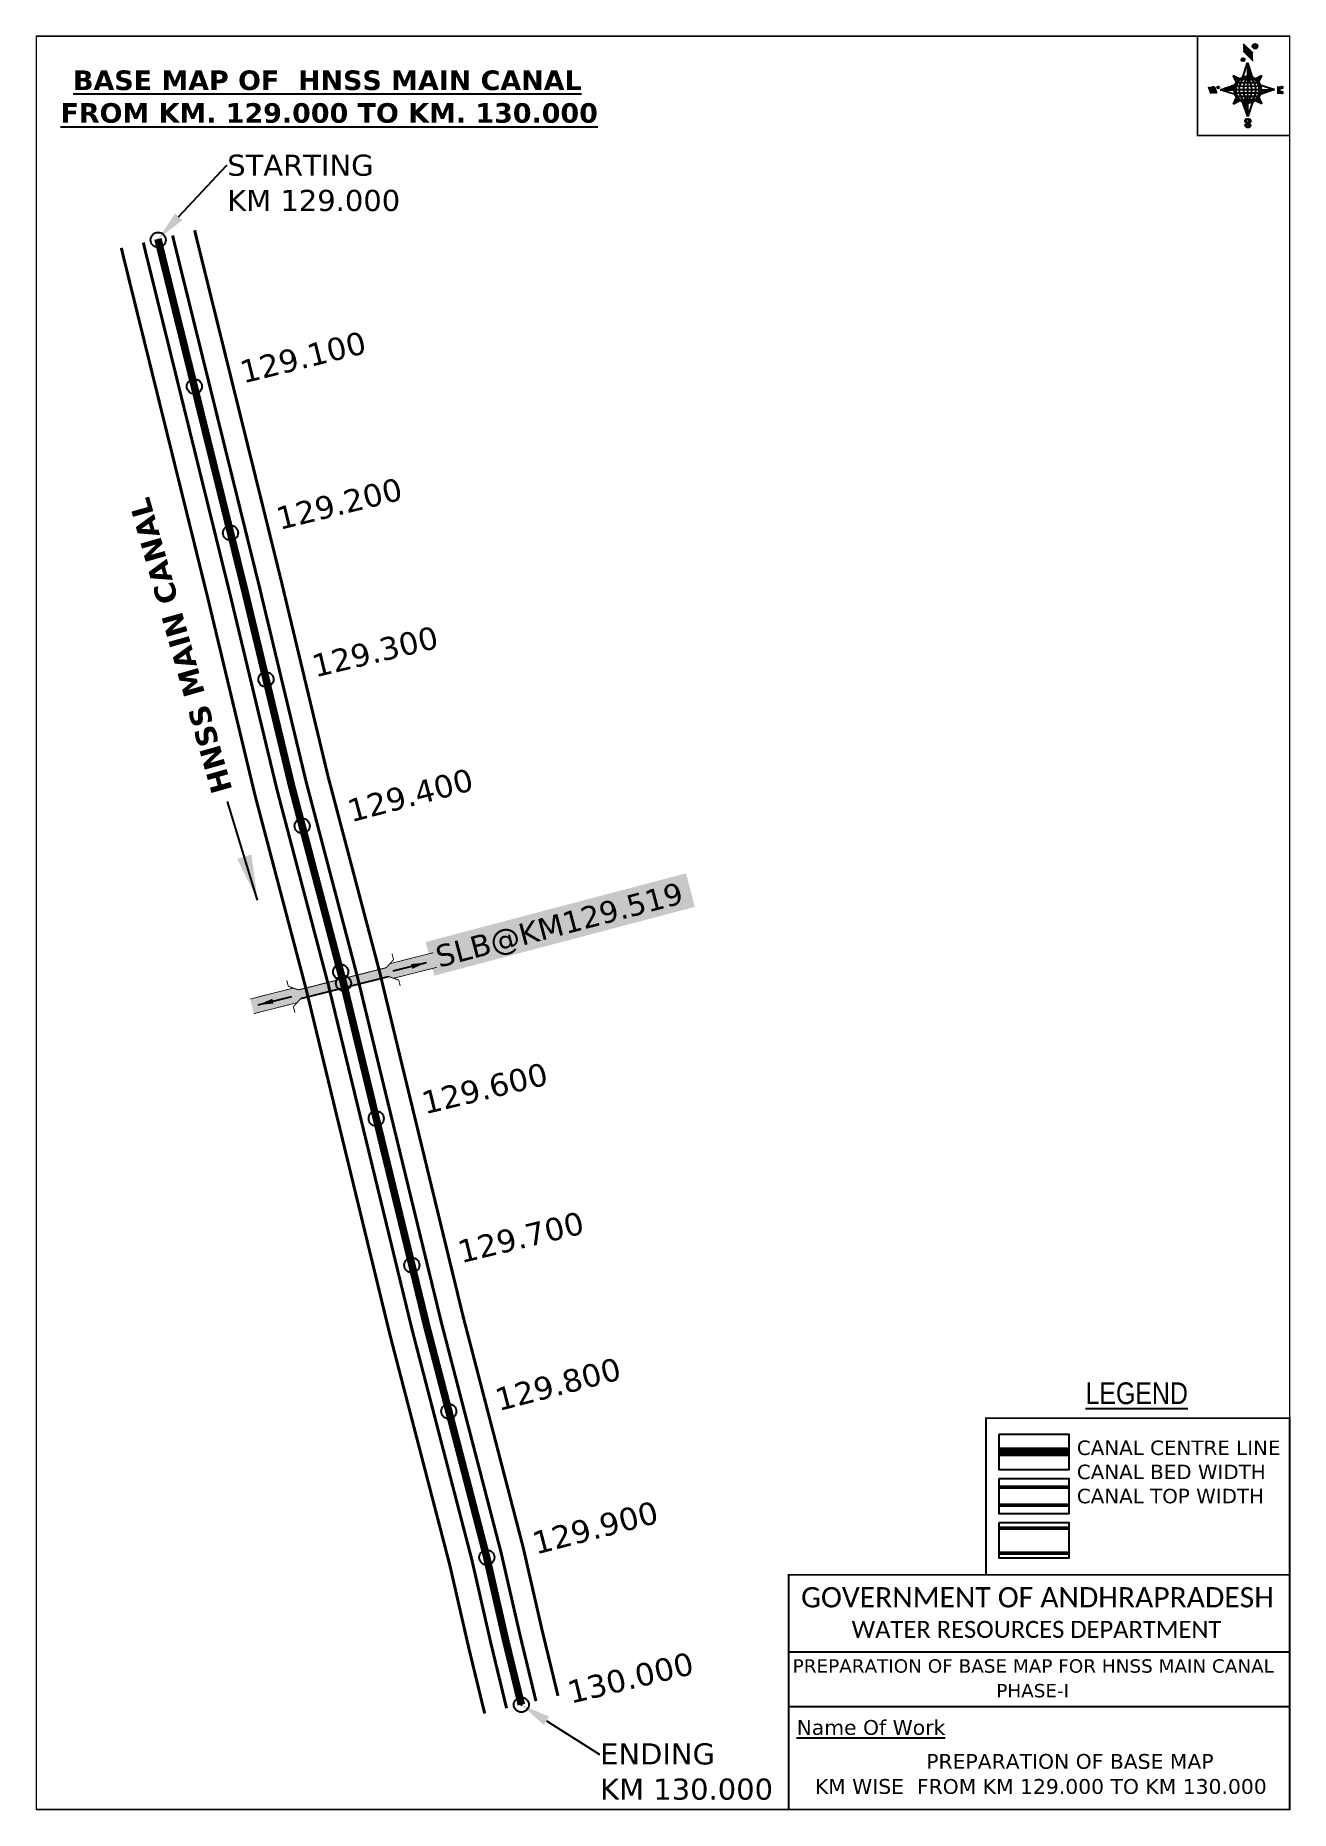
# Model space of a CAD drawing. Header units: inches. Extents: x 763321 to 764153, y 1695044 to 1696220.
import ezdxf
from ezdxf import colors
from ezdxf.entities.mleader import LeaderData, LeaderLine
from ezdxf.enums import TextEntityAlignment as Align
from ezdxf.math import Vec2, Vec3

# ---------------------------------------------------------------- set-up
doc = ezdxf.new("R2010")
doc.units = ezdxf.units.IN
doc.header["$MEASUREMENT"] = 0
doc.header["$PDMODE"] = 32
doc.header["$PDSIZE"] = 10
doc.linetypes.add('ACAD_ISO02W100', pattern=[15, 12, -3])
doc.linetypes.add('HIDDEN2', pattern=[0.1875, 0.125, -0.0625])
for name, color, linetype in [('AQUADUCT', 1, 'Continuous'), ('bord', 1, 'Continuous'), ('CANAL1', 1, 'Continuous'), ('CSMark', 72, 'Continuous'), ('DCBMS', 232, 'Continuous'), ('PAGE', 7, 'Continuous'), ('STRUCTURE', 5, 'Continuous'), ('TEXT', 7, 'Continuous')]:
    doc.layers.add(name, color=color, linetype=linetype)
doc.styles.add('ARIALN', font='ARIALN_1.TTF')
doc.styles.get("Standard").update_dxf_attribs({"font": 'verdana_0.ttf'})
doc.dimstyles.get("Standard").update_dxf_attribs({"dimtxt": 0.18, "dimasz": 0.18, "dimexe": 0.18, "dimexo": 0.0625, "dimgap": 0.09, "dimtad": 0, "dimtih": 1, "dimtoh": 1, "dimdec": 4, "dimzin": 0, "dimdsep": 46, "dimtxsty": 'Standard', "dimcen": 0.09, "dimadec": 0, "dimazin": 0, "dimtfac": 1, "dimtdec": 4, "dimtofl": 0, "dimtmove": 0, "dimatfit": 3, "dimfxl": 0, "dimtolj": 1, "dimtzin": 0, "dimarcsym": 0})
pattern_1 = [(267.297113149, (-8720374.938, 50637915.138), (10.5367255337, -0.497431438), [])]
pattern_2 = [(357.297113149, (-8720374.938, 50637915.138), (0.497431438, 10.5367255337), [])]

# ---------------------------------------------------------------- blocks, each defined once
blk = doc.blocks.new('*X16')
at = {"color": 0, "linetype": 'Continuous'}
for p, q in [((6321.6, 240.5), (6322.3, 241.2)), ((6321.6, 240.3), (6322.3, 241)), ((6321.6, 240.1), (6322.3, 240.8)), ((6321.6, 239.9), (6322.4, 240.7)), ((6321.6, 239.8), (6322.4, 240.6)), ((6321.6, 239.6), (6322.5, 240.5)), ((6321.6, 239.4), (6322.5, 240.3)), ((6321.6, 239.2), (6322.6, 240.2)), ((6321.7, 239.1), (6322.6, 240.1)), ((6321.8, 240.8), (6322.4, 241.4)), ((6321.8, 239), (6322.7, 240)), ((6321.8, 239), (6322.8, 239.9)), ((6321.9, 238.9), (6322.9, 239.8)), ((6322, 238.8), (6323, 239.7)), ((6322.1, 241.3), (6322.4, 241.6)), ((6322.1, 238.7), (6323.1, 239.6)), ((6322.2, 238.6), (6323.1, 239.6)), ((6322.3, 238.5), (6323.2, 239.5)), ((6322.4, 238.5), (6323.3, 239.4)), ((6322.5, 238.4), (6323.4, 239.3)), ((6322.7, 238.4), (6323.6, 239.3)), ((6322.8, 238.3), (6323.7, 239.2)), ((6322.9, 238.3), (6323.8, 239.1)), ((6323.1, 238.2), (6323.9, 239.1)), ((6323.2, 238.2), (6324, 239)), ((6323.3, 238.2), (6324.2, 239)), ((6323.5, 238.1), (6324.3, 238.9)), ((6323.7, 238.1), (6324.4, 238.9)), ((6323.8, 238.1), (6324.6, 238.8)), ((6324.1, 238.2), (6324.7, 238.8)), ((6324.3, 238.3), (6324.9, 238.8)), ((6324.6, 238.3), (6325.1, 238.8)), ((6324.8, 238.4), (6325.2, 238.8)), ((6325.1, 238.5), (6325.4, 238.8)), ((6325.4, 238.6), (6325.6, 238.8))]:
    blk.add_line(p, q, dxfattribs=at)
blk = doc.blocks.new('*X15')
at = {"color": 0, "linetype": 'Continuous'}
for p, q in [((6324.4, 240.3), (6324.5, 240.4)), ((6324.6, 240.3), (6324.8, 240.5)), ((6324.7, 240.2), (6325, 240.5)), ((6324.8, 240.2), (6325.2, 240.6)), ((6325, 240.1), (6325.5, 240.6)), ((6325.1, 240.1), (6325.6, 240.6)), ((6325.2, 240), (6325.8, 240.6)), ((6325.3, 240), (6326, 240.6)), ((6325.4, 239.9), (6326.1, 240.6)), ((6325.5, 239.8), (6326.2, 240.5)), ((6325.6, 239.8), (6326.3, 240.5)), ((6325.7, 239.7), (6326.5, 240.4)), ((6325.9, 239.6), (6326.6, 240.3)), ((6326, 239.5), (6326.7, 240.3)), ((6326, 239.4), (6326.8, 240.2)), ((6326.1, 239.3), (6327, 240.2)), ((6326.2, 239.3), (6327.1, 240.1)), ((6326.3, 239.2), (6327.1, 240)), ((6326.4, 239.1), (6327.2, 239.9)), ((6326.5, 239), (6327.3, 239.8)), ((6326.5, 238.9), (6327.4, 239.7)), ((6326.6, 238.8), (6327.5, 239.6)), ((6326.7, 238.7), (6327.5, 239.5)), ((6326.8, 238.6), (6327.6, 239.4)), ((6326.8, 238.5), (6327.7, 239.3)), ((6326.8, 236.5), (6327.4, 237)), ((6326.9, 238.3), (6327.8, 239.2)), ((6326.9, 238.2), (6327.9, 239.1)), ((6326.9, 236.8), (6327.6, 237.4)), ((6327, 238.1), (6327.8, 239)), ((6327, 237.9), (6327.8, 238.8)), ((6327, 237.8), (6327.8, 238.6)), ((6327, 237.6), (6327.8, 238.4)), ((6327, 237.4), (6327.8, 238.2)), ((6327, 237.3), (6327.8, 238)), ((6327, 237.1), (6327.8, 237.9))]:
    blk.add_line(p, q, dxfattribs=at)
blk = doc.blocks.new('H')
at = {"layer": 'bord', "extrusion": (0.000427885, 0.004792, 0.999988)}
h = blk.add_hatch(dxfattribs=at)
h.set_pattern_fill('LINE', color=8, scale=84.387686, angle=-2.7029, style=0)
h.set_pattern_definition(pattern_2)
h.paths.add_polyline_path([(-492, 786, -0.090992), (-448, 775), (-486, 912)])
h = blk.add_hatch(dxfattribs=at)
h.set_pattern_fill('LINE', color=8, scale=84.387686, angle=-92.7029, style=0)
h.set_pattern_definition(pattern_1)
h.paths.add_polyline_path([(-625, 665, -0.090992), (-615, 710), (-751, 671)])
h = blk.add_hatch(dxfattribs=at)
h.set_pattern_fill('LINE', color=8, scale=84.387686, angle=-2.7029, style=0)
h.set_pattern_definition(pattern_2)
h.paths.add_polyline_path([(-504, 533, -0.090992), (-549, 543), (-510, 406)])
h = blk.add_hatch(dxfattribs=at)
h.set_pattern_fill('LINE', color=8, scale=84.387686, angle=-92.7029, style=0)
h.set_pattern_definition(pattern_1)
h.paths.add_polyline_path([(-246, 647), (-372, 653, -0.090992), (-382, 609)])
for p, q in [((-519, 1020, -1217), (-435, 927, -1216)), ((-516, 1087, -1217), (-432, 994, -1217)), ((-538, 774, -1216), (-487, 906, -1216)), ((-487, 906, -1216), (-493, 780, -1216)), ((-487, 906, -1216), (-448, 769, -1216)), ((-865, 701, -1215), (-847, 638, -1215)), ((-847, 700, -1215), (-829, 637, -1215)), ((-829, 699, -1215), (-811, 636, -1215)), ((-829, 699, -1215), (-811, 698, -1215)), ((-811, 698, -1215), (-794, 635, -1215)), ((-752, 665, -1215), (-615, 704, -1215)), ((-627, 794, -1216), (-567, 760, -1216)), ((-627, 794, -1216), (-584, 747, -1215)), ((-599, 731, -1215), (-627, 794, -1216)), ((-421, 753, -1216), (-359, 781, -1216)), ((-359, 781, -1216), (-405, 739, -1216)), ((-359, 781, -1216), (-392, 721, -1215)), ((-379, 693, -1215), (-246, 641, -1215)), ((-213, 669, -1215), (-217, 601, -1215)), ((-752, 665, -1215), (-625, 659, -1215)), ((-619, 614, -1215), (-752, 665, -1215)), ((-639, 526, -1214), (-606, 585, -1215)), ((-639, 526, -1214), (-593, 568, -1215)), ((-577, 553, -1215), (-639, 526, -1214)), ((-511, 400, -1214), (-549, 537, -1214)), ((-460, 533, -1215), (-511, 400, -1214)), ((-505, 527, -1214), (-511, 400, -1214)), ((-371, 513, -1214), (-431, 546, -1215)), ((-371, 513, -1214), (-414, 560, -1215)), ((-399, 576, -1215), (-371, 513, -1214)), ((-246, 641, -1215), (-383, 603, -1215)), ((-373, 647, -1215), (-246, 641, -1215)), ((-197, 600, -1215), (-194, 668, -1215))]:
    blk.add_line(p, q, dxfattribs=at)
at = {"layer": 'bord', "color": 8, "linetype": 'ByBlock', "extrusion": (0.000427885, 0.004792, 0.999988)}
for p, q in [((-375, 679, -1215), (-620, 691, -1215)), ((-386, 711, -1215), (-605, 722, -1215)), ((-411, 744, -1216), (-578, 752, -1216)), ((-493, 780, -1216), (-505, 527, -1214)), ((-373, 647, -1215), (-625, 659, -1215)), ((-378, 616, -1215), (-623, 628, -1215)), ((-392, 585, -1215), (-611, 595, -1215)), ((-420, 555, -1215), (-587, 562, -1215))]:
    blk.add_line(p, q, dxfattribs=at)
at = {"layer": 'bord', "extrusion": (0.000427885, 0.004792, 0.999988), "elevation": -1212}
for points, const_width in [([(-522, 960), (-516, 1093)], 1.61), ([(-434, 933), (-428, 1066)], 1.61), ([(-870, 707), (-846, 706)], 0.642), ([(-829, 643), (-821, 678)], 0.642), ([(-793, 641), (-782, 694)], 0.642), ([(-223, 676), (-174, 673)], 0.706), ([(-829, 643), (-855, 644)], 0.642), ([(-811, 642), (-784, 641)], 0.642), ([(-177, 605), (-226, 607)], 0.706), ([(-195, 645), (-185, 644)], 0.706)]:
    blk.add_lwpolyline(points, dxfattribs=dict(at, const_width=const_width))
for points, const_width in [([(-414, 1073, 1), (-398, 1058, 1)], 22.3), ([(-530, 950, 1), (-520, 939, 1)], 14.8), ([(-776, 697, 1), (-769, 690, 1)], 8.9), ([(-180, 618, 1), (-173, 611, 1)], 9.79), ([(-178, 667, 1), (-171, 660, 1)], 9.79), ([(-490, 362, 1), (-498, 369, 1)], 11.1), ([(-525, 322, 1), (-533, 329, 1)], 11.1)]:
    blk.add_lwpolyline(points, format="xyb", close=True, dxfattribs=dict(at, const_width=const_width))
for points in [[(-537, 317), (-531, 310), (-520, 307), (-505, 307), (-494, 310), (-486, 318), (-487, 326), (-491, 333), (-494, 336), (-503, 341), (-522, 347), (-530, 352), (-534, 355), (-537, 363), (-537, 373), (-530, 381), (-520, 384), (-504, 384), (-493, 380), (-487, 373)], [(-522, 348), (-526, 354), (-528, 361), (-528, 371), (-526, 375), (-521, 381), (-515, 384)], [(-505, 307), (-499, 312), (-497, 319), (-497, 327), (-501, 335), (-509, 343)]]:
    blk.add_lwpolyline(points, dxfattribs=at)
at = {"layer": 'bord', "extrusion": (0.000427885, 0.004792, 0.999988)}
for centre, radius in [((-406, 1065, -1212), 22.3), ((-525, 944, -1212), 14.8), ((-773, 694, -1212), 8.9), ((-498, 659, -1212), 127), ((-177, 615, -1212), 9.79), ((-174, 663, -1212), 9.79), ((-494, 365, -1212), 11.1), ((-529, 325, -1212), 11.1)]:
    blk.add_circle(centre, radius, dxfattribs=at)
at = {"layer": 'bord', "color": 8, "linetype": 'ByBlock', "extrusion": (0.000427885, 0.004792, 0.999988)}
for centre, radius, start, end in [((-482, 658, -1212), 128, 94.9254, 259.6691), ((-437, 656, -1212), 141, 113.2864, 241.308), ((-316, 651, -1212), 222, 142.5892, 212.0053), ((-560, 662, -1212), 141, 293.2864, 61.308), ((-681, 668, -1212), 222, 322.5892, 32.0053), ((-515, 660, -1212), 128, 274.9254, 79.6691)]:
    blk.add_arc(centre, radius, start, end, dxfattribs=at)
at = {"layer": 'bord', "extrusion": (0.000427885, 0.004792, 0.999988)}
for points in [[(-516, 1093, -1212), (-431, 1000, -1212), (-519, 1026, -1212), (-434, 933, -1212)], [(-864, 707, -1212), (-846, 706, -1212), (-846, 644, -1212), (-829, 643, -1212)], [(-829, 705, -1212), (-811, 704, -1212), (-811, 642, -1212), (-793, 641, -1212)], [(-193, 674, -1212), (-197, 606, -1212), (-213, 675, -1212), (-216, 607, -1212)]]:
    blk.add_solid(points, dxfattribs=at)
at = {"layer": 'bord', "extrusion": (0.000427885, 0.004792, 0.999988), "xscale": 7.977342409717546, "yscale": 7.977342408231451, "zscale": 7.977342408476333, "rotation": 138.0840426661453}
for name, p in [('*X15', (38301, -31929, -1212)), ('*X16', (38314, -31951, -1212))]:
    blk.add_blockref(name, p, dxfattribs=at)
blk = doc.blocks.new('SLB')
at = {"layer": 'STRUCTURE'}
h = blk.add_hatch(dxfattribs=at)
h.set_pattern_fill('DOTS', color=6, scale=20, angle=320.3722, style=0)
h.set_pattern_definition([(320.372247934, (-159.4327, -72.9564), (1.2786241598, 0.5641323054), [0, -1.25])])
h.paths.add_polyline_path([(769699.5, 1706871.1), (769699.5, 1706861.1), (769729.1, 1706861.1), (769732.1, 1706863.1), (769792.1, 1706863.1), (769795.1, 1706861.1), (769824.7, 1706861.1), (769824.7, 1706871.1), (769795.1, 1706871.1), (769792.1, 1706869.1), (769732.1, 1706869.1), (769729.1, 1706871.1)])
at = {"layer": 'STRUCTURE', "color": 6, "linetype": 'ACAD_ISO02W100', "ltscale": 0.5, "const_width": 0.5}
for points in [[(769699.5, 1706871.1), (769729.1, 1706871.1)], [(769795.1, 1706871.1), (769824.7, 1706871.1)], [(769699.5, 1706861.1), (769729.1, 1706861.1)], [(769795.1, 1706861.1), (769824.7, 1706861.1)]]:
    blk.add_lwpolyline(points, dxfattribs=at)
at = {"layer": 'STRUCTURE', "color": 6, "const_width": 0.628}
for points in [[(769726.1, 1706877.1), (769726.1, 1706873.1), (769732.1, 1706869.1), (769792.1, 1706869.1), (769798.1, 1706873.1), (769798.1, 1706877.1)], [(769726.1, 1706855.1), (769726.1, 1706859.1), (769732.1, 1706863.1), (769792.1, 1706863.1), (769798.1, 1706859.1), (769798.1, 1706855.1)]]:
    blk.add_lwpolyline(points, dxfattribs=at)
at = {"layer": 'STRUCTURE', "color": 6}
blk.add_lwpolyline([(769732.1, 1706863.1), (769792.1, 1706863.1)], dxfattribs=at)
blk.add_lwpolyline([(769732.1, 1706863.1), (769792.1, 1706863.1)], dxfattribs=at)
at = {"layer": 'STRUCTURE', "color": 0}
blk.add_circle((769762.1, 1706866.1), 1.24, dxfattribs=at)
for points in [[(769703.8, 1706866), (769726.7, 1706866)], [(769818.6, 1706865.8), (769795.7, 1706865.8)]]:
    blk.add_leader(points, dimstyle='Standard', override={"dimasz": 10, "dimgap": 0.09, "dimtad": 0}, dxfattribs=at)

msp = doc.modelspace()

# ---------------------------------------------------------------- linework, layer by layer
at = {"color": 3}
for p in [(763402, 1696084.6), (763426, 1695987.5), (763450, 1695890.4), (763473.5, 1695793.3), (763497.5, 1695696.2), (763523, 1695599.5), (763546.6, 1695502.3), (763570.2, 1695405.1), (763594.7, 1695308.2), (763619.9, 1695211.4), (763642.8, 1695113.8)]:
    msp.add_point(p, dxfattribs=at)
at = {"layer": 'CANAL1', "color": 5, "const_width": 2}
for points in [[(763392.2, 1696082.8), (763393.9, 1696075.6), (763449.5, 1695850.4), (763480.8, 1695720.2), (763514.9, 1695590.6), (763531.1, 1695523.9), (763570.4, 1695362.2), (763610, 1695209.8), (763622.5, 1695155), (763633, 1695111.5)], [(763652.5, 1695116.2), (763652.5, 1695116.2), (763642, 1695159.6), (763629.4, 1695214.5), (763589.8, 1695367), (763550.5, 1695528.6), (763534.3, 1695595.5), (763500.2, 1695725.1), (763469, 1695855.2), (763413.3, 1696080.4), (763411.6, 1696087.5)]]:
    msp.add_lwpolyline(points, dxfattribs=at)
at = {"layer": 'CANAL1', "color": 1, "linetype": 'HIDDEN2', "ltscale": 100, "const_width": 5}
msp.add_lwpolyline([(763401.9, 1696085.2), (763403.6, 1696078), (763459.3, 1695852.8), (763490.5, 1695722.7), (763524.6, 1695593.1), (763540.8, 1695526.2), (763580.1, 1695364.6), (763619.7, 1695212.1), (763632.2, 1695157.3), (763642.8, 1695113.8)], dxfattribs=at)
at = {"layer": 'CANAL1', "color": 200, "const_width": 2}
for points in [[(763426.2, 1696091), (763427.9, 1696083.9), (763483.6, 1695858.7), (763514.7, 1695728.8), (763548.9, 1695599.2), (763565.1, 1695532.1), (763604.3, 1695370.7), (763644, 1695218.1), (763656.6, 1695163), (763667.1, 1695119.7)], [(763377.6, 1696079.3), (763379.3, 1696072.1), (763435, 1695846.9), (763466.2, 1695716.6), (763500.4, 1695586.9), (763516.5, 1695520.3), (763555.8, 1695358.5), (763595.4, 1695206.2), (763607.9, 1695151.6), (763618.5, 1695108)]]:
    msp.add_lwpolyline(points, dxfattribs=at)
at = {"layer": 'CANAL1', "color": 1, "linetype": 'HIDDEN2', "ltscale": 100, "const_width": 6, "elevation": -0.4}
msp.add_lwpolyline([(764005.7, 1695281.3), (763959.7, 1695281.3)], dxfattribs=at)
at = {"layer": 'CANAL1', "color": 5, "const_width": 2.4, "elevation": -0.4}
for points in [[(764005.7, 1695258), (763959.7, 1695258)], [(764005.7, 1695246), (763959.7, 1695246)]]:
    msp.add_lwpolyline(points, dxfattribs=at)
at = {"layer": 'CANAL1', "color": 200, "const_width": 2.4, "elevation": -0.4}
for points in [[(764005.7, 1695230.8), (763959.7, 1695230.8)], [(764005.7, 1695214.3), (763959.7, 1695214.3)]]:
    msp.add_lwpolyline(points, dxfattribs=at)
at = {"layer": 'PAGE', "const_width": 1}
msp.add_lwpolyline([(763321.2, 1696219.6), (763321.2, 1695044.3), (764152.2, 1695044.3), (764152.2, 1696219.6), (763321.2, 1696219.6)], dxfattribs=at)
at = {"layer": 'PAGE'}
for points, const_width in [([(764152.2, 1696219.6), (764091.1, 1696219.6), (764091.1, 1696153.8), (764152.2, 1696153.8)], 1), ([(764152.2, 1695199.9), (763950.9, 1695199.9), (763950.9, 1695303.7), (764152.2, 1695303.7)], 1.2), ([(763820, 1695199.9), (764152.2, 1695199.9), (764152.2, 1695044.3), (763820, 1695044.3)], 1.2)]:
    msp.add_lwpolyline(points, close=True, dxfattribs=dict(at, const_width=const_width))
at = {"layer": 'PAGE', "elevation": -0.4}
for points in [[(763959.7, 1695293.1), (764005.7, 1695293.1), (764005.7, 1695269.5), (763959.7, 1695269.5)], [(763959.7, 1695263.8), (764005.7, 1695263.8), (764005.7, 1695240.3), (763959.7, 1695240.3)], [(763959.7, 1695234.5), (764005.7, 1695234.5), (764005.7, 1695211), (763959.7, 1695211)]]:
    msp.add_lwpolyline(points, close=True, dxfattribs=at)
at = {"layer": 'PAGE'}
for points in [[(763820, 1695148.9), (764152.2, 1695148.9)], [(763820, 1695112.6), (764152.2, 1695112.6)]]:
    msp.add_lwpolyline(points, dxfattribs=at)
at = {"layer": 'STRUCTURE', "color": 0}
msp.add_point((763524.9, 1695591.9), dxfattribs=at)

# ---------------------------------------------------------------- block references
at = {"layer": 'AQUADUCT', "color": 1, "xscale": 0.0703495379661093, "yscale": 0.07034953800030053, "zscale": 0.07034953795990817, "rotation": 3.078330607406165}
msp.add_blockref('H', (764161.8, 1696140.1, 85.4), dxfattribs=at)
at = {"layer": 'STRUCTURE', "color": 0, "rotation": 14.18728333542999}
msp.add_blockref('SLB', (435580.3, -147877), dxfattribs=at)

# ---------------------------------------------------------------- texts
at = {"layer": 'CANAL1', "insert": (763438.1, 1695715.4), "char_height": 14, "width": 205.129, "attachment_point": 1, "rotation": 105.8804}
msp.add_mtext('\\pi0.96322;{\\fVerdana|b1|i0|c0|p34;HNSS MAIN CANAL}', dxfattribs=at)
at = {"layer": 'CSMark', "color": 1}
for s, rotation, p in [('129.100', 13.8804, (763456.7, 1695996.7)), ('129.200', 13.8804, (763480.7, 1695899.6)), ('129.300', 13.4813, (763504.4, 1695801.9)), ('129.400', 14.7757, (763528, 1695705.8)), ('129.600', 13.658, (763577.1, 1695512.3)), ('129.700 ', 13.658, (763601.1, 1695413.6)), ('129.800', 14.5744, (763625.9, 1695315.6)), ('129.900', 14.5744, (763650.6, 1695220.5)), ('130.000', 13.6066, (763673.8, 1695121.7))]:
    msp.add_text(s, height=15, rotation=rotation, dxfattribs=at).set_placement(p, align=Align.MIDDLE_LEFT)
at = {"layer": 'PAGE', "extrusion": (0.000201441, 0.004807, 0.999988), "style": 'ARIALN'}
msp.add_text('%%ULEGEND', height=14.4, rotation=359.9999, dxfattribs=at).set_placement((764050.8, 1695299.9, 8303), align=Align.MIDDLE)
at = {"layer": 'PAGE', "extrusion": (0.000201441, 0.004807, 0.999988)}
for s, height, p in [('PREPARATION OF BASE MAP FOR HNSS MAIN CANAL', 8.878, (763822.7, 1695114.7, 8302.1)), ('%%UName Of Work', 9.822, (763825.3, 1695073.5, 8300.7))]:
    msp.add_text(s, height=height, rotation=359.9999, dxfattribs=at).set_placement(p)
for s, height, p in [('PHASE-I', 8.88, (763981.8, 1695102.8, 8302)), ('PREPARATION OF BASE MAP', 9.822, (764006.5, 1695055.9, 8300.8)), ('KM WISE  FROM KM 129.000 TO KM 130.000', 9.822, (763987.2, 1695039.3, 8300.8))]:
    msp.add_text(s, height=height, rotation=359.9999, dxfattribs=at).set_placement(p, align=Align.MIDDLE_CENTER)
at = {"layer": 'PAGE', "extrusion": (0.000201441, 0.004807, 0.999988), "attachment_point": 1, "text_direction": (1, -1e-06, -0.000201)}
for s, insert, char_height, width in [('CANAL CENTRE LINE CANAL BED WIDTH {\\H2.3741x; }CANAL TOP WIDTH{\\H1.9188x; }', (764011.1, 1695288.9, -0.4), 9.6, 168.926), ('\\pi3.5885;{\\fCalibri|b0|i0|c0|p34;\\H1.3333x;GOVERNMENT OF ANDHRAPRADESH\\P\\pi37.073;\\H0.83998x;WATER RESOURCES DEPARTMENT}', (763824.7, 1695191.7, -1.3), 10.059, 321.276)]:
    msp.add_mtext(s, dxfattribs=dict(at, insert=insert, char_height=char_height, width=width))
at = {"layer": 'STRUCTURE', "color": 5, "insert": (763584.6, 1695616.2), "char_height": 14.4, "width": 169.956, "attachment_point": 1, "rotation": 14.7757, "bg_fill": 1, "box_fill_scale": 1.3, "bg_fill_color": 7, "bg_fill_true_color": 16777215, "bg_fill_transparency": 4390977}
msp.add_mtext('SLB@KM129.519', dxfattribs=at)
at = {"layer": 'TEXT', "color": 1, "insert": (763323.8, 1696196.9), "char_height": 13, "width": 379.826, "attachment_point": 1}
msp.add_mtext('\\pi21.755;{\\fVerdana|b1|i0|c0|p34;\\LBASE MAP OF  HNSS MAIN CANAL \\P\\pi13.452;FROM KM. 129.000 TO KM. 130.000}', dxfattribs=at)

# ---------------------------------------------------------------- leaders
at = {"layer": 'CANAL1'}
msp.add_leader([(763467.9, 1695647.1), (763448, 1695712.5)], dimstyle='Standard', override={"dimasz": 30, "dimgap": 0.09, "dimtad": 0}, dxfattribs=at)
at = {"layer": 'DCBMS', "color": 5}
ml = msp.add_multileader_mtext('Standard', dxfattribs=at)
ml.set_content('STARTING\\PKM 129.000', color=5)
ml.set_leader_properties()
ml.build(insert=Vec2(0, 0))
ml.multileader.update_dxf_attribs({"dogleg_length": 0.36, "arrow_head_size": 20})
ctx = ml.context
ctx.base_point, ctx.char_height, ctx.arrow_head_size, ctx.landing_gap_size, ctx.plane_origin = Vec3(763447.7, 1696134), 14, 20, 0.09, Vec3(763612.1, 1696209.4)
notes = []
notes.append((ctx, [(1, (1, 1, 0), (763447.3, 1696134), (1, 0), 0.36, [(0, [(763402, 1696085.2)], 0, [])])]))
ctx.mtext.insert, ctx.mtext.flow_direction = Vec3(763447.8, 1696141.1), 5
ml = msp.add_multileader_mtext('Standard', dxfattribs=at)
ml.set_content('ENDING \\PKM 130.000', color=5)
ml.set_leader_properties()
ml.build(insert=Vec2(0, 0))
ml.multileader.update_dxf_attribs({"dogleg_length": 0.36, "arrow_head_size": 20})
ctx = ml.context
ctx.base_point, ctx.char_height, ctx.arrow_head_size, ctx.landing_gap_size, ctx.plane_origin = Vec3(763694.9, 1695081), 14, 20, 0.09, Vec3(763858.6, 1694998.3)
notes.append((ctx, [(1, (1, 1, 0), (763694.5, 1695081), (1, 0), 0.36, [(0, [(763642.6, 1695113.8)], 0, [])])]))
ctx.mtext.insert, ctx.mtext.width, ctx.mtext.flow_direction = Vec3(763695, 1695088.2), 115.547, 5
for ctx, leaders in notes:
    for number, flags, end, landing, length, lines in leaders:
        leader = LeaderData()
        leader.index, (leader.has_last_leader_line, leader.has_dogleg_vector, leader.attachment_direction) = number, flags
        leader.last_leader_point, leader.dogleg_vector, leader.dogleg_length = Vec3(end), Vec3(landing), length
        for number, points, colour, breaks in lines:
            line = LeaderLine()
            line.index, line.vertices, line.color, line.breaks = number, Vec3.list(points), colors.encode_raw_color(colour), breaks
            leader.lines.append(line)
        ctx.leaders.append(leader)

doc.saveas('drawing.dxf')
